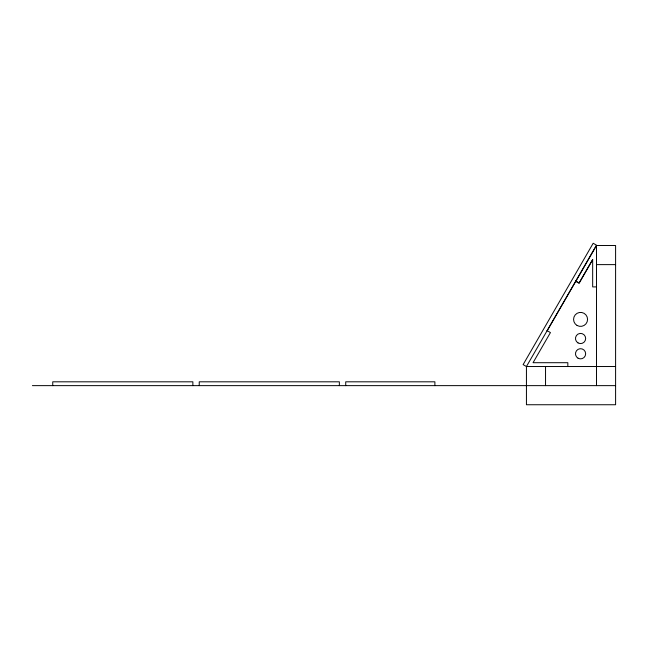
<?xml version="1.0" encoding="UTF-8"?>
<svg xmlns="http://www.w3.org/2000/svg" width="648" height="648" viewBox="0 0 648 648"><rect width="100%" height="100%" fill="white"/><g stroke="black" fill="none" stroke-linecap="round" stroke-linejoin="round"><path stroke-width="0.97" d="M615.6 366.525L526.435 366.525L523.122 364.613L593.179 243.259L596.492 245.171L526.435 366.525L526.435 404.741L615.6 404.741L615.6 245.511L596.492 245.511L575.797 281.362L579.101 283.273L592.669 259.767M547.098 330.828L575.829 281.2M596.492 264.619L615.6 264.619M596.492 286.91L592.669 286.91L592.669 259.435L579.101 282.941L575.797 281.029M32.4 385.633L615.6 385.633M547.131 330.666L550.444 332.578L533.053 362.702L567.834 362.702L567.834 366.525M596.492 245.511L596.492 385.633M545.543 366.525L545.543 385.633M434.889 385.633L434.889 381.81L345.724 381.81L345.724 385.633M339.358 385.633L339.358 381.81L199.236 381.81L199.236 385.633M192.869 385.633L192.869 381.81L52.747 381.81L52.747 385.633M578.024 358.198A5.095 5.095 0 0 0 585.662 353.784A5.095 5.095 0 0 0 578.024 349.369A5.095 5.095 0 0 0 578.024 358.198M578.024 342.914A5.095 5.095 0 0 0 585.662 338.499A5.095 5.095 0 0 0 578.024 334.084A5.095 5.095 0 0 0 578.024 342.914M577.068 325.458A7.007 7.007 0 0 0 587.574 319.391A7.007 7.007 0 0 0 577.068 313.324A7.007 7.007 0 0 0 577.068 325.458"/></g></svg>
